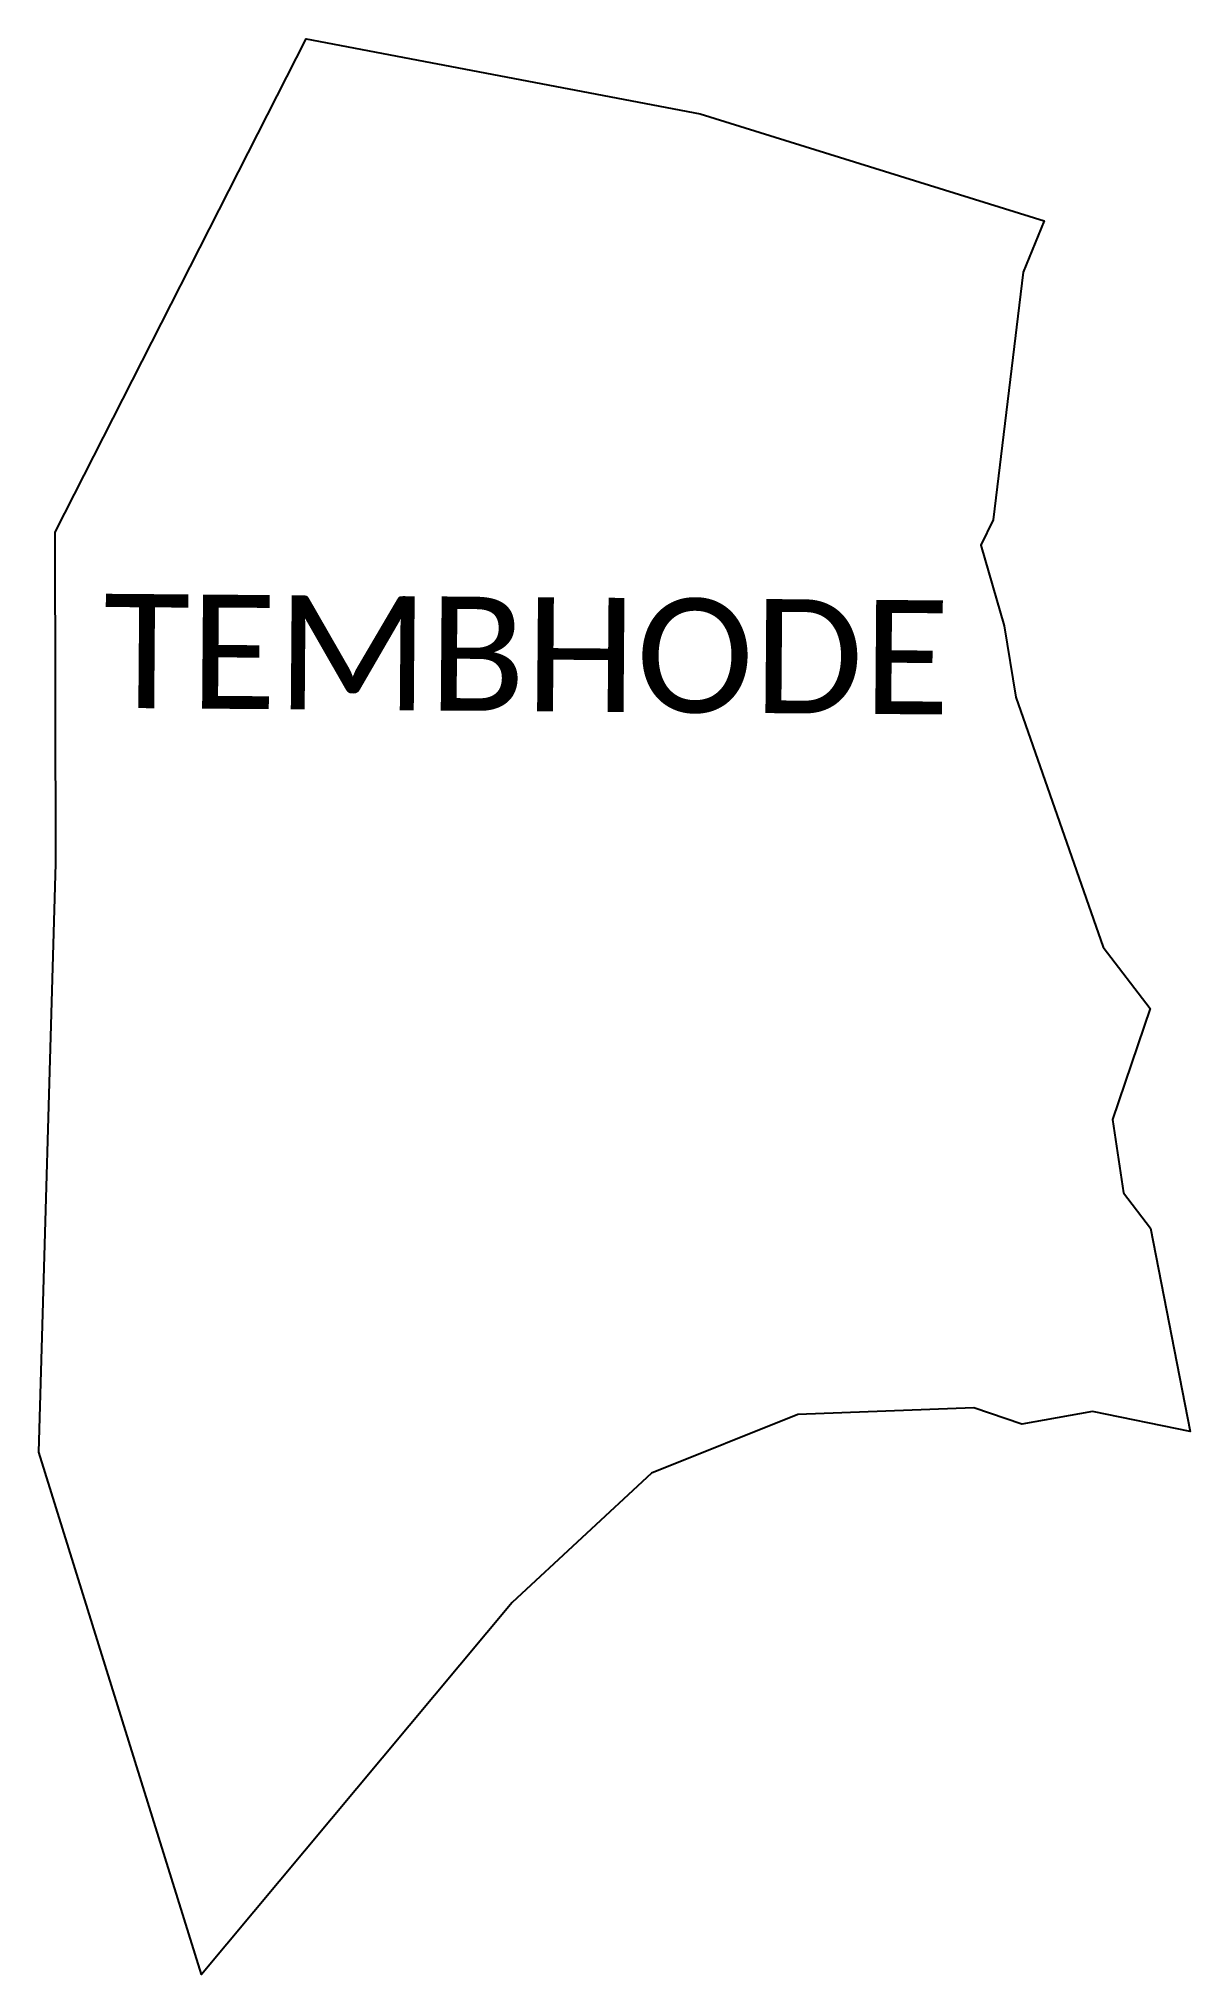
# Model space of a CAD drawing. Header units: metres. Extents: x 279269 to 280192, y 2044595 to 2046147.
import ezdxf

# ---------------------------------------------------------------- set-up
doc = ezdxf.new("R2010")
doc.units = ezdxf.units.M
for name, color, linetype in [('A-BLDG', 7, 'Continuous'), ('village', 3, 'Continuous'), ('VILLAGE NAME', 250, 'Continuous')]:
    doc.layers.add(name, color=color, linetype=linetype)
doc.styles.get("Standard").update_dxf_attribs({"font": 'simplex.shx'})

msp = doc.modelspace()

# ---------------------------------------------------------------- linework, layer by layer
at = {"layer": 'A-BLDG', "color": 3, "flags": 128}
msp.add_lwpolyline([(280138.5, 2045221.3), (280159.9, 2045193.1)], dxfattribs=at)
at = {"layer": 'village', "color": 3, "true_color": 0x00ff00}
msp.add_polyline3d([(280159.9, 2045193.1, 0), (280191.9, 2045030, 0), (280113.6, 2045046.1, 0), (280057, 2045036, 0), (280018.5, 2045049.1, 0), (279877.2, 2045043.7, 0), (279760, 2044996.8, 0), (279648.2, 2044893, 0), (279399.2, 2044595, 0), (279268.7, 2045013.6, 0), (279282.4, 2045485.5, 0), (279281.9, 2045751, 0), (279483.2, 2046146.5, 0), (279799, 2046086.3, 0), (280074.7, 2046000.6, 0), (280057.9, 2045959.3, 0), (280033.9, 2045760.8, 0), (280024, 2045740.6, 0), (280042.6, 2045675.9, 0), (280052.1, 2045618.7, 0), (280122, 2045418.2, 0), (280159.8, 2045369.1, 0), (280129.6, 2045280.1, 0), (280138.5, 2045221.3, 0)], dxfattribs=at)
msp.add_polyline3d([(280159.9, 2045193.1, 0), (280191.9, 2045030, 0), (280113.6, 2045046.1, 0), (280057, 2045036, 0), (280018.5, 2045049.1, 0), (279877.2, 2045043.7, 0), (279760, 2044996.8, 0), (279648.2, 2044893, 0), (279399.2, 2044595, 0), (279268.7, 2045013.6, 0), (279282.4, 2045485.5, 0), (279281.9, 2045751, 0), (279483.2, 2046146.5, 0), (279799, 2046086.3, 0), (280074.7, 2046000.6, 0), (280057.9, 2045959.3, 0), (280033.9, 2045760.8, 0), (280024, 2045740.6, 0), (280042.6, 2045675.9, 0), (280052.1, 2045618.7, 0), (280122, 2045418.2, 0), (280159.8, 2045369.1, 0), (280129.6, 2045280.1, 0), (280138.5, 2045221.3, 0)], dxfattribs=at)

# ---------------------------------------------------------------- texts
at = {"layer": 'VILLAGE NAME', "insert": (279320.9, 2045701.6), "char_height": 91.425, "attachment_point": 1, "rotation": 359.5442}
msp.add_mtext_dynamic_manual_height_columns('{\\fCalibri|b0|i0|c0|p34;TEMBHODE}', width=798.716, gutter_width=457.1, heights=[0], dxfattribs=at)

doc.saveas('drawing.dxf')
